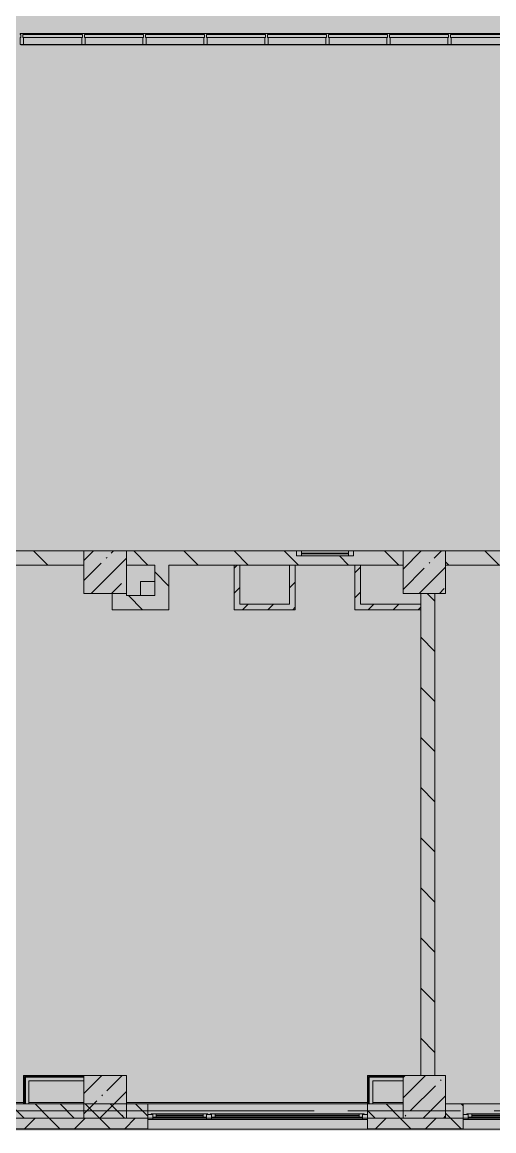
# Model space of a CAD drawing. Header units: millimetres. Extents: x -3245 to 186632, y -8553 to 29000.
# Drawn here: x 66412 to 73063, y -280 to 15358 of the extents above; entities that cross this region are included whole.
import ezdxf

# ---------------------------------------------------------------- set-up
doc = ezdxf.new("R2010")
doc.units = ezdxf.units.MM
doc.linetypes.add('Осевая', pattern=[3175, 635, -476.25, 1587.5, -476.25])
doc.layers.add('A-DETL-GENF-3', color=7, linetype='Continuous', lineweight=9, true_color=0xc0c0c0, transparency=0.4)
for name, color, linetype, lineweight, true_color in [('A-FLOR-1', 7, 'Continuous', 5, 0xb7b7b7), ('A-GLAZ-3', 7, 'Continuous', 5, 0x737373), ('A-GLAZ-CURT-2', 7, 'Continuous', 5, 0x737373), ('A-GLAZ-CWMG-2', 7, 'Continuous', 5, 0x737373), ('A-WALL-8', 7, 'Continuous', 9, 0x737373), ('A-WALL-9', 7, 'Continuous', 5, 0x737373), ('I-WALL-28', 7, 'Continuous', 9, 0xe7e7e7), ('I-WALL-30', 7, 'Continuous', 5, 0x737373), ('S-COLS-1', 7, 'Continuous', 5, 0x737373)]:
    doc.layers.add(name, color=color, linetype=linetype, lineweight=lineweight, true_color=true_color)
for name, color, linetype, lineweight in [('A-GLAZ-CURT-3', 7, 'Continuous', 5), ('A-WALL-7', 7, 'Continuous', 5), ('I-WALL-29', 7, 'Continuous', 5), ('S-COLS-2', 7, 'Continuous', 5), ('Оси', 7, 'Continuous', 9), ('Оси-2', 7, 'Осевая', 9)]:
    doc.layers.add(name, color=color, linetype=linetype, lineweight=lineweight)
pattern_1 = [(135, (59622.45, 0), (-353.553, -353.553), [])]
pattern_2 = [(45, (59622.45, 0), (-176.7767, 176.7767), [])]
pattern_3 = [(45, (59622.45, 0), (-285.123, 285.123), []), (45, (59907.57, 0), (-285.123, 285.123), [504.031, -100.806, 16.764, -84.042])]
pattern_4 = [(135, (59622.45, 0), (-176.7767, -176.7767), [])]
pattern_5 = [(45, (59622.45, 0), (-530.33, 530.33), []), (135, (59622.45, 0), (-530.33, -530.33), [])]

# ---------------------------------------------------------------- blocks, each defined once
blk = doc.blocks.new('120_Окно_СКБ_2Ст - 120_Окно_СКБ_2Ст 3100х2500 _мал_створка слева_ 2-22446355-2_4_1_птичка')
at = {"layer": 'A-GLAZ-3'}
for p, q in [((-1550, -127), (-1550, -57)), ((-1550, -57), (-1480, -57)), ((1550, -57), (-1550, -57)), ((-1480, -127), (-1550, -127)), ((-1550, -127), (-1500, -127)), ((-1480, -127), (-1500, -127)), ((-1500, -127), (-1500, -137)), ((-1500, -137), (670, -137)), ((670, -137), (-1500, -137)), ((-1480, -57), (-1480, -127)), ((650, -87), (-1480, -87)), ((-1480, -87), (-1480, -127)), ((-1430, -137), (-1430, -87)), ((-1430, -107), (600, -107)), ((600, -117), (-1430, -117)), ((600, -137), (600, -87)), ((650, -127), (650, -57)), ((650, -57), (720, -57)), ((650, -127), (650, -87)), ((720, -127), (650, -127)), ((670, -127), (650, -127)), ((670, -127), (700, -127)), ((670, -137), (670, -127)), ((720, -127), (700, -127)), ((700, -127), (700, -137)), ((700, -137), (1500, -137)), ((1500, -137), (700, -137)), ((720, -57), (720, -127)), ((1480, -87), (720, -87)), ((720, -87), (720, -127)), ((770, -137), (770, -87)), ((770, -107), (1430, -107)), ((1430, -117), (770, -117)), ((1430, -137), (1430, -87)), ((1480, -127), (1480, -57)), ((1480, -57), (1550, -57)), ((1480, -127), (1480, -87)), ((1550, -127), (1480, -127)), ((1500, -127), (1480, -127)), ((1500, -127), (1550, -127)), ((1500, -137), (1500, -127)), ((1550, -57), (1550, -127))]:
    blk.add_line(p, q, dxfattribs=at)
blk = doc.blocks.new('BSC_Колонна _Прямоугольная - 600х600-V210-2_4_1_птичка')
at = {"layer": 'S-COLS-2'}
h = blk.add_hatch(dxfattribs=at)
h.set_pattern_fill('FP_209', color=256, style=0, pattern_type=2)
h.set_pattern_definition([(45, (-7960, -7600), (-285.123, 285.123), []), (45, (-7674.88, -7600), (-285.123, 285.123), [504.031, -100.806, 16.764, -84.042])])
h.paths.add_polyline_path([(-300, -300), (300, -300), (300, 300), (-300, 300), (-300, 150)])
at = {"layer": 'S-COLS-1'}
for p, q in [((300, 300), (-300, 300)), ((-300, 300), (-300, -300)), ((300, -300), (300, 300)), ((-300, -300), (300, -300))]:
    blk.add_line(p, q, dxfattribs=at)
blk = doc.blocks.new('BSC_Колонна _Прямоугольная - 600х600-20441433-2_4_1_птичка')
at = {"layer": 'S-COLS-2'}
h = blk.add_hatch(dxfattribs=at)
h.set_pattern_fill('FP_217', color=256, style=0, pattern_type=2)
h.set_pattern_definition([(45, (-12460, -7600), (-285.123, 285.123), []), (45, (-12174.88, -7600), (-285.123, 285.123), [504.031, -100.806, 16.764, -84.042])])
h.paths.add_polyline_path([(-300, -300), (300, -300), (300, 300), (-300, 300), (-300, 150)])
at = {"layer": 'S-COLS-1'}
for p, q in [((300, 300), (-300, 300)), ((-300, 300), (-300, -300)), ((300, -300), (300, 300)), ((-300, -300), (300, -300))]:
    blk.add_line(p, q, dxfattribs=at)
blk = doc.blocks.new('Системная панель - Стекло - 40мм-23997895-2_4_1_птичка')
at = {"layer": 'A-GLAZ-CURT-2'}
for p, q in [((420, 0), (-420, 0)), ((-420, 0), (-420, -40)), ((420, -40), (420, 0)), ((-420, -40), (420, -40))]:
    blk.add_line(p, q, dxfattribs=at)
blk = doc.blocks.new('Прямоугольный импост - Импост структурный с накладкой - 160мм-23771928-2_4_1_птичка')
at = {"layer": 'A-GLAZ-CWMG-2'}
for p, q in [((7630, 15200), (6810, 15200)), ((7630, 15043), (6810, 15043))]:
    blk.add_line(p, q, dxfattribs=at)
blk = doc.blocks.new('Прямоугольный импост - Импост структурный с накладкой - 160мм-23997897-2_4_1_птичка')
at = {"layer": 'A-GLAZ-CWMG-2'}
for p, q in [((0, 140), (-50, 140)), ((-50, 140), (-50, 40)), ((-50, 40), (-40, 40)), ((-40, 0), (-50, 0)), ((-50, 0), (-50, -17)), ((-40, 40), (-40, 0)), ((-10, 0), (-10, 40)), ((-10, 40), (0, 40)), ((0, 0), (-10, 0)), ((0, 40), (0, 140)), ((0, -17), (0, 0)), ((-50, -17), (0, -17))]:
    blk.add_line(p, q, dxfattribs=at)
blk = doc.blocks.new('Системная панель - Стекло - 40мм-23997898-2_4_1_птичка')
at = {"layer": 'A-GLAZ-CURT-3'}
h = blk.add_hatch(dxfattribs=at)
h.set_pattern_fill('FP_223', color=256, style=0, pattern_type=2)
h.set_pattern_definition([(45, (-13750.1, -14683), (-1414.21, 1414.21), [1000, -3000]), (45, (-14750.1, -15183), (-1414.21, 1414.21), [3000, -1000]), (45, (-12750.1, -15683), (-1414.21, 1414.21), [1000, -3000])])
h.paths.add_polyline_path([(420, -40), (420, 0), (-420, 0), (-420, -40)])
at = {"layer": 'A-GLAZ-CURT-2'}
for p, q in [((420, 0), (-420, 0)), ((-420, 0), (-420, -40)), ((-420, -40), (420, -40)), ((420, -40), (420, 0))]:
    blk.add_line(p, q, dxfattribs=at)
blk = doc.blocks.new('Прямоугольный импост - Импост структурный с накладкой - 160мм-23771920-2_4_1_птичка')
at = {"layer": 'A-GLAZ-CWMG-2'}
for p, q in [((13660, 15200), (12840, 15200)), ((13660, 15043), (12840, 15043))]:
    blk.add_line(p, q, dxfattribs=at)
blk = doc.blocks.new('Прямоугольный импост - Импост структурный с накладкой - 160мм-23997894-2_4_1_птичка')
at = {"layer": 'A-GLAZ-CWMG-2'}
for p, q in [((-25, 40), (-25, 140)), ((-25, 140), (25, 140)), ((-15, 40), (-25, 40)), ((-25, -17), (-25, 0)), ((-25, 0), (-15, 0)), ((-15, 0), (-15, 40)), ((15, 40), (15, 0)), ((25, 40), (15, 40)), ((15, 0), (25, 0)), ((25, 140), (25, 40)), ((25, 0), (25, -17)), ((25, -17), (-25, -17))]:
    blk.add_line(p, q, dxfattribs=at)
blk = doc.blocks.new('Системная панель - Стекло - 40мм-23997899-2_4_1_птичка')
at = {"layer": 'A-GLAZ-CURT-2'}
for p, q in [((415, 0), (-415, 0)), ((-415, 0), (-415, -40)), ((415, -40), (415, 0)), ((-415, -40), (415, -40))]:
    blk.add_line(p, q, dxfattribs=at)
blk = doc.blocks.new('Прямоугольный импост - Импост структурный с накладкой - 160мм-23771909-2_4_1_птичка')
at = {"layer": 'A-GLAZ-CWMG-2'}
for p, q in [((11930, 15200), (11120, 15200)), ((11930, 15043), (11120, 15043))]:
    blk.add_line(p, q, dxfattribs=at)
blk = doc.blocks.new('Системная панель - Стекло - 40мм-V226-2_4_1_птичка')
at = {"layer": 'A-GLAZ-CURT-2'}
for p, q in [((415, 0), (-415, 0)), ((-415, 0), (-415, -40)), ((415, -40), (415, 0)), ((-415, -40), (415, -40))]:
    blk.add_line(p, q, dxfattribs=at)
blk = doc.blocks.new('Системная панель - Стекло - 40мм-V227-2_4_1_птичка')
at = {"layer": 'A-GLAZ-CURT-2'}
for p, q in [((415, 0), (-415, 0)), ((-415, 0), (-415, -40)), ((415, -40), (415, 0)), ((-415, -40), (415, -40))]:
    blk.add_line(p, q, dxfattribs=at)
blk = doc.blocks.new('Системная панель - Стекло - 40мм-V228-2_4_1_птичка')
at = {"layer": 'A-GLAZ-CURT-3'}
h = blk.add_hatch(dxfattribs=at)
h.set_pattern_fill('FP_225', color=256, style=0, pattern_type=2)
h.set_pattern_definition([(45, (-8585, -14683), (-1414.21, 1414.21), [1000, -3000]), (45, (-9585, -15183), (-1414.21, 1414.21), [3000, -1000]), (45, (-7585, -15683), (-1414.21, 1414.21), [1000, -3000])])
h.paths.add_polyline_path([(415, -40), (415, 0), (-415, 0), (-415, -40), (47, -40)])
at = {"layer": 'A-GLAZ-CURT-2'}
for p, q in [((415, 0), (-415, 0)), ((-415, 0), (-415, -40)), ((415, -40), (415, 0)), ((-415, -40), (415, -40))]:
    blk.add_line(p, q, dxfattribs=at)
blk = doc.blocks.new('Системная панель - Стекло - 40мм-V229-2_4_1_птичка')
at = {"layer": 'A-GLAZ-CURT-2'}
for p, q in [((415, 0), (-415, 0)), ((-415, 0), (-415, -40)), ((415, -40), (415, 0)), ((-415, -40), (415, -40))]:
    blk.add_line(p, q, dxfattribs=at)
blk = doc.blocks.new('Системная панель - Стекло - 40мм-V230-2_4_1_птичка')
at = {"layer": 'A-GLAZ-CURT-2'}
for p, q in [((415, 0), (-415, 0)), ((-415, 0), (-415, -40)), ((415, -40), (415, 0)), ((-415, -40), (415, -40))]:
    blk.add_line(p, q, dxfattribs=at)
blk = doc.blocks.new('120_Окно_СКБ_1Ст - 120_Окно_СКБ_1Ст 400х800 EI30-24230873-2_4_1_птичка')
at = {"layer": 'A-GLAZ-3'}
for p, q in [((-400, 30), (-400, 100)), ((-400, 100), (-330, 100)), ((400, 100), (-400, 100)), ((-330, 30), (-400, 30)), ((-400, 30), (400, 30)), ((-330, 100), (-330, 30)), ((330, 70), (-330, 70)), ((330, 60), (-330, 60)), ((330, 30), (330, 100)), ((330, 100), (400, 100)), ((400, 30), (330, 30)), ((400, 100), (400, 30))]:
    blk.add_line(p, q, dxfattribs=at)

msp = doc.modelspace()

# ---------------------------------------------------------------- hatches: boundary and pattern name
at = {"layer": 'A-DETL-GENF-3'}
msp.add_hatch(color=256, dxfattribs=at).paths.add_polyline_path([(92797.5, -280), (98382.4, -280), (98382.4, 23777.7), (93482.4, 23777.7), (93482.4, 27350), (63474.4, 27350), (63474.4, 15358), (59354.4, 15358), (59354.4, -280), (91870, -280)])
at = {"layer": 'A-WALL-7'}
h = msp.add_hatch(dxfattribs=at)
h.set_pattern_fill('FP_133', color=256, style=0, pattern_type=2)
h.set_pattern_definition(pattern_4)
h.paths.add_polyline_path([(64252.4, -100), (68182.4, -100), (68182.4, 100), (64252.4, 100)])
h.paths.add_polyline_path([(71464.5, -100), (71782.4, -100), (71782.4, 100), (71282.4, 100), (71282.4, -100)])
h = msp.add_hatch(dxfattribs=at)
h.set_pattern_fill('FP_133', color=256, style=0, pattern_type=2)
h.set_pattern_definition(pattern_4)
h.paths.add_polyline_path([(76102.1, -100), (76282.4, -100), (76282.4, 100), (75732.4, 100), (75732.4, -100)])
h.paths.add_polyline_path([(72632.4, -100), (72632.4, 100), (72382.4, 100), (72382.4, -100), (72392, -100)])
h = msp.add_hatch(dxfattribs=at)
h.set_pattern_fill('FP_123', color=256, style=0, pattern_type=2)
h.set_pattern_definition([(45, (59622.45, 0), (-353.5534, 353.5534), []), (135, (59622.45, 0), (-353.5534, -353.5534), [])])
h.paths.add_polyline_path([(95512.4, -250), (95512.4, -100), (94392.4, -100), (94392.4, -250), (95116.3, -250)])
h.paths.add_polyline_path([(98382.4, -250), (98382.4, -100), (97612.4, -100), (97612.4, -250), (98376.3, -250)])
h.paths.add_polyline_path([(90478.7, -250), (90532.4, -250), (90532.4, -100), (88832.2, -100), (88832.2, -250), (90014.9, -250)])
h.paths.add_polyline_path([(92632.4, -250), (93492.4, -250), (93492.4, -100), (92632.4, -100)])
h.paths.add_polyline_path([(85841.1, -250), (86032.2, -250), (86032.2, -100), (84432.4, -100), (84432.4, -250), (85377.3, -250)])
h.paths.add_polyline_path([(78432.4, -250), (78432.4, -100), (77782.4, -100), (77782.4, -250), (77957.2, -250)])
h.paths.add_polyline_path([(81232.4, -250), (82332.4, -250), (82332.4, -100), (81232.4, -100)])
h.paths.add_polyline_path([(76565.9, -250), (76882.4, -250), (76882.4, -100), (75732.4, -100), (75732.4, -250), (76102.1, -250)])
h.paths.add_polyline_path([(72392, -250), (72632.4, -250), (72632.4, -100), (71282.4, -100), (71282.4, -250), (71464.5, -250)])
h.paths.add_polyline_path([(67754.4, -250), (68182.4, -250), (68182.4, -100), (64252.4, -100), (64252.4, -250), (66826.9, -250)])
h.paths.add_polyline_path([(63352.4, -250), (63352.4, -100), (59362.4, -100), (59362.4, -250), (63116.8, -250)])
at = {"layer": 'I-WALL-28'}
for points in [[(67282.4, 425), (67282.4, 475), (66457.4, 475), (66457.4, 425), (66826.9, 425)], [(71782.4, 425), (71782.4, 475), (71307.4, 475), (71307.4, 425), (71464.5, 425)], [(66507.4, 100), (66507.4, 425), (66457.4, 425), (66457.4, 100)], [(71357.4, 100), (71357.4, 425), (71307.4, 425), (71307.4, 100)]]:
    msp.add_hatch(color=256, dxfattribs=at).paths.add_polyline_path(points)
at = {"layer": 'I-WALL-29'}
h = msp.add_hatch(dxfattribs=at)
h.set_pattern_fill('FP_134', color=256, style=0, pattern_type=2)
h.set_pattern_definition(pattern_1)
h.paths.add_polyline_path([(69609.5, 7700), (71782.4, 7700), (71782.4, 7900), (71082.4, 7900), (71082.4, 7830), (70282.4, 7830), (70282.4, 7900), (67882.4, 7900), (67882.4, 7700), (68682, 7700)])
h.paths.add_polyline_path([(72392, 7700), (73182.4, 7700), (73182.4, 7900), (72382.4, 7900), (72382.4, 7700)])
h.paths.add_polyline_path([(66152.4, 7700), (67282.4, 7700), (67282.4, 7900), (66152.4, 7900), (66152.4, 7750.3)])
h.paths.add_polyline_path([(76282.4, 7700), (76282.4, 7900), (74622.4, 7900), (74622.4, 7700), (75782.4, 7700)])
h.paths.add_polyline_path([(63352.4, 7700), (63652.4, 7700), (63652.4, 7900), (63352.4, 7900), (63352.4, 7750.3)])
h = msp.add_hatch(dxfattribs=at)
h.set_pattern_fill('FP_134', color=256, style=0, pattern_type=2)
h.set_pattern_definition(pattern_1)
h.paths.add_polyline_path([(68482.4, 7070), (68482.4, 7700), (68282.4, 7700), (68282.4, 7070)])
h = msp.add_hatch(dxfattribs=at)
h.set_pattern_fill('FP_135', color=256, style=0, pattern_type=2)
h.set_pattern_definition(pattern_2)
h.paths.add_polyline_path([(69482.4, 7070), (69482.4, 7700), (69402.4, 7700), (69402.4, 7070)])
h = msp.add_hatch(dxfattribs=at)
h.set_pattern_fill('FP_135', color=256, style=0, pattern_type=2)
h.set_pattern_definition(pattern_2)
h.paths.add_polyline_path([(70262.4, 7150), (70262.4, 7700), (70182.4, 7700), (70182.4, 7150)])
h = msp.add_hatch(dxfattribs=at)
h.set_pattern_fill('FP_135', color=256, style=0, pattern_type=2)
h.set_pattern_definition(pattern_2)
h.paths.add_polyline_path([(71182.4, 7070), (71182.4, 7700), (71102.4, 7700), (71102.4, 7070)])
h = msp.add_hatch(dxfattribs=at)
h.set_pattern_fill('FP_134', color=256, style=0, pattern_type=2)
h.set_pattern_definition(pattern_1)
h.paths.add_polyline_path([(67754.4, 7070), (67882.4, 7070), (67882.4, 7300), (67682.4, 7300), (67682.4, 7070)])
h = msp.add_hatch(dxfattribs=at)
h.set_pattern_fill('FP_134', color=256, style=0, pattern_type=2)
h.set_pattern_definition(pattern_1)
h.paths.add_polyline_path([(68282.4, 7070), (68282.4, 7270), (67882.4, 7270), (67882.4, 7070)])
h = msp.add_hatch(dxfattribs=at)
h.set_pattern_fill('FP_134', color=256, style=0, pattern_type=2)
h.set_pattern_definition(pattern_1)
h.paths.add_polyline_path([(72032.4, 500), (72232.4, 500), (72232.4, 7300), (72032.4, 7300), (72032.4, 808.9)])
h = msp.add_hatch(dxfattribs=at)
h.set_pattern_fill('FP_135', color=256, style=0, pattern_type=2)
h.set_pattern_definition(pattern_2)
h.paths.add_polyline_path([(69482.4, 7070), (70262.4, 7070), (70262.4, 7150), (69482.4, 7150)])
h = msp.add_hatch(dxfattribs=at)
h.set_pattern_fill('FP_135', color=256, style=0, pattern_type=2)
h.set_pattern_definition(pattern_2)
h.paths.add_polyline_path([(72032.4, 7070), (72032.4, 7150), (71182.4, 7150), (71182.4, 7070), (71464.5, 7070)])
h = msp.add_hatch(dxfattribs=at)
h.set_pattern_fill('FP_227', color=256, style=0, pattern_type=2)
h.set_pattern_definition(pattern_5)
h.paths.add_polyline_path([(67282.4, 487.5), (67282.4, 500), (66432.4, 500), (66432.4, 487.5), (66826.9, 487.5)])
h = msp.add_hatch(dxfattribs=at)
h.set_pattern_fill('FP_227', color=256, style=0, pattern_type=2)
h.set_pattern_definition(pattern_5)
h.paths.add_polyline_path([(66444.9, 100), (66444.9, 487.5), (66432.4, 487.5), (66432.4, 100)])
h = msp.add_hatch(dxfattribs=at)
h.set_pattern_fill('FP_227', color=256, style=0, pattern_type=2)
h.set_pattern_definition(pattern_5)
h.paths.add_polyline_path([(67282.4, 475), (67282.4, 487.5), (66444.9, 487.5), (66444.9, 475), (66826.9, 475)])
h = msp.add_hatch(dxfattribs=at)
h.set_pattern_fill('FP_227', color=256, style=0, pattern_type=2)
h.set_pattern_definition(pattern_5)
h.paths.add_polyline_path([(66444.9, 100), (66457.4, 100), (66457.4, 475), (66444.9, 475), (66444.9, 230.5)])
h = msp.add_hatch(dxfattribs=at)
h.set_pattern_fill('FP_227', color=256, style=0, pattern_type=2)
h.set_pattern_definition(pattern_5)
h.paths.add_polyline_path([(71782.4, 487.5), (71782.4, 500), (71282.4, 500), (71282.4, 487.5), (71464.5, 487.5)])
h = msp.add_hatch(dxfattribs=at)
h.set_pattern_fill('FP_227', color=256, style=0, pattern_type=2)
h.set_pattern_definition(pattern_5)
h.paths.add_polyline_path([(71782.4, 475), (71782.4, 487.5), (71294.9, 487.5), (71294.9, 475), (71464.5, 475)])
at = {"layer": 'S-COLS-2'}
h = msp.add_hatch(dxfattribs=at)
h.set_pattern_fill('FP_131', color=256, style=0, pattern_type=2)
h.set_pattern_definition(pattern_3)
h.paths.add_polyline_path([(67882.4, -100), (67882.4, 500), (67282.4, 500), (67282.4, -100), (67754.4, -100)])
h = msp.add_hatch(dxfattribs=at)
h.set_pattern_fill('FP_131', color=256, style=0, pattern_type=2)
h.set_pattern_definition(pattern_3)
h.paths.add_polyline_path([(71782.4, -100), (72382.4, -100), (72382.4, 500), (71782.4, 500), (71782.4, 230.5)])

# ---------------------------------------------------------------- linework, layer by layer
at = {"layer": 'A-FLOR-1'}
for p, q in [((73332.4, 15040), (66392.4, 15040)), ((68082.4, 7470), (68282.4, 7470)), ((68082.4, 7270), (68082.4, 7470))]:
    msp.add_line(p, q, dxfattribs=at)
at = {"layer": 'A-WALL-8'}
for p, q in [((70262.4, 7700), (70182.4, 7700)), ((72032.4, 7070), (72032.4, 7150)), ((66444.9, 487.5), (67282.4, 487.5)), ((66444.9, 100), (66444.9, 487.5)), ((66457.4, 475), (67282.4, 475)), ((66457.4, 100), (66457.4, 475)), ((71294.9, 487.5), (71782.4, 487.5)), ((71294.9, 100), (71294.9, 487.5)), ((71307.4, 475), (71782.4, 475)), ((71307.4, 100), (71307.4, 475)), ((64252.4, -100), (68182.4, -100)), ((71282.4, -100), (71782.4, -100)), ((72382.4, -100), (72632.4, -100)), ((64252.4, -250), (68182.4, -250)), ((64252.4, -253), (68182.4, -253)), ((71282.4, -250), (72632.4, -250)), ((71282.4, -253), (72632.4, -253))]:
    msp.add_line(p, q, dxfattribs=at)
at = {"layer": 'A-WALL-9'}
for p, q in [((71782.4, 100), (63352.4, 100)), ((68182.4, -258), (68182.4, 100)), ((71282.4, 100), (71282.4, -258)), ((71782.4, -100), (71782.4, 100)), ((72382.4, 100), (72382.4, -100)), ((72382.4, 100), (76282.4, 100)), ((72632.4, -258), (72632.4, 100)), ((77782.4, -100), (59512.4, -100)), ((59360.2, -258), (77782.4, -258))]:
    msp.add_line(p, q, dxfattribs=at)
at = {"layer": 'I-WALL-30'}
for p, q in [((67282.4, 7900), (66152.4, 7900)), ((70282.4, 7900), (67882.4, 7900)), ((71782.4, 7900), (71082.4, 7900)), ((73182.4, 7900), (72382.4, 7900)), ((67282.4, 7700), (63352.4, 7700)), ((67882.4, 7700), (68282.4, 7700)), ((68282.4, 7700), (68282.4, 7270)), ((68482.4, 7700), (70182.4, 7700)), ((68482.4, 7070), (68482.4, 7700)), ((69402.4, 7700), (69402.4, 7070)), ((69482.4, 7150), (69482.4, 7700)), ((70182.4, 7700), (70182.4, 7150)), ((70262.4, 7700), (71782.4, 7700)), ((70262.4, 7070), (70262.4, 7700)), ((71102.4, 7700), (71102.4, 7070)), ((71182.4, 7150), (71182.4, 7700)), ((75702.4, 7700), (72382.4, 7700)), ((67682.4, 7300), (67682.4, 7070)), ((67882.4, 7270), (67882.4, 7300)), ((68282.4, 7270), (67882.4, 7270)), ((72032.4, 7300), (72032.4, 7150)), ((72232.4, 500), (72232.4, 7300)), ((67682.4, 7070), (68482.4, 7070)), ((69402.4, 7070), (70262.4, 7070)), ((70182.4, 7150), (69482.4, 7150)), ((71102.4, 7070), (72032.4, 7070)), ((72032.4, 7150), (71182.4, 7150)), ((72032.4, 7070), (72032.4, 500)), ((67282.4, 500), (66432.4, 500)), ((66432.4, 500), (66432.4, 100)), ((67282.4, 425), (67282.4, 500)), ((71782.4, 500), (71282.4, 500)), ((71282.4, 500), (71282.4, 100)), ((71782.4, 425), (71782.4, 500)), ((72032.4, 500), (72232.4, 500)), ((66507.4, 425), (67282.4, 425)), ((66507.4, 100), (66507.4, 425)), ((71357.4, 425), (71782.4, 425)), ((71357.4, 100), (71357.4, 425)), ((63352.4, 120), (66432.4, 120)), ((66507.4, 120), (67282.4, 120)), ((67882.4, 120), (71282.4, 120)), ((71357.4, 120), (71782.4, 120)), ((75732.4, -100), (72632.4, -100))]:
    msp.add_line(p, q, dxfattribs=at)
at = {"layer": 'S-COLS-1'}
for p, q in [((67882.4, 500), (67282.4, 500)), ((67282.4, 500), (67282.4, -100)), ((67882.4, -100), (67882.4, 500)), ((72382.4, 500), (71782.4, 500)), ((71782.4, 500), (71782.4, -100)), ((72382.4, -100), (72382.4, 500)), ((67282.4, -100), (67882.4, -100)), ((71782.4, -100), (72382.4, -100))]:
    msp.add_line(p, q, dxfattribs=at)
at = {"layer": 'Оси'}
msp.add_line((57394.9, 0), (69894.9, 0), dxfattribs=at)
at = {"layer": 'Оси-2'}
msp.add_line((69894.9, 0), (85612.4, 0), dxfattribs=at)

# ---------------------------------------------------------------- block references
at = {"layer": 'A-GLAZ-3'}
msp.add_blockref('120_Окно_СКБ_1Ст - 120_Окно_СКБ_1Ст 400х800 EI30-24230873-2_4_1_птичка', (70682.4, 7800), dxfattribs=at)
at = {"layer": 'A-GLAZ-3', "rotation": 180}
for p in [(69732.4, -175), (74182.4, -175)]:
    msp.add_blockref('120_Окно_СКБ_2Ст - 120_Окно_СКБ_2Ст 3100х2500 _мал_створка слева_ 2-22446355-2_4_1_птичка', p, dxfattribs=at)
at = {"layer": 'A-GLAZ-CURT-2'}
for name, p in [('Системная панель - Стекло - 40мм-23997895-2_4_1_птичка', (66842.4, 15183)), ('Системная панель - Стекло - 40мм-V228-2_4_1_птичка', (67707.4, 15183)), ('Системная панель - Стекло - 40мм-V226-2_4_1_птичка', (68567.4, 15183)), ('Системная панель - Стекло - 40мм-V227-2_4_1_птичка', (69427.4, 15183)), ('Системная панель - Стекло - 40мм-V230-2_4_1_птичка', (70287.4, 15183)), ('Системная панель - Стекло - 40мм-23997899-2_4_1_птичка', (71147.4, 15183)), ('Системная панель - Стекло - 40мм-V229-2_4_1_птичка', (72007.4, 15183)), ('Системная панель - Стекло - 40мм-23997898-2_4_1_птичка', (72872.6, 15183))]:
    msp.add_blockref(name, p, dxfattribs=at)
at = {"layer": 'A-GLAZ-CWMG-2', "rotation": 180}
msp.add_blockref('Прямоугольный импост - Импост структурный с накладкой - 160мм-23997897-2_4_1_птичка', (66382.4, 15183), dxfattribs=at)
at = {"layer": 'A-GLAZ-CWMG-2'}
for name, p in [('Прямоугольный импост - Импост структурный с накладкой - 160мм-23771928-2_4_1_птичка', (59622.4, 0)), ('Прямоугольный импост - Импост структурный с накладкой - 160мм-23771909-2_4_1_птичка', (56182.4, 0)), ('Прямоугольный импост - Импост структурный с накладкой - 160мм-23771909-2_4_1_птичка', (57042.4, 0)), ('Прямоугольный импост - Импост структурный с накладкой - 160мм-23771909-2_4_1_птичка', (57902.4, 0)), ('Прямоугольный импост - Импост структурный с накладкой - 160мм-23771909-2_4_1_птичка', (58762.4, 0)), ('Прямоугольный импост - Импост структурный с накладкой - 160мм-23771909-2_4_1_птичка', (59622.4, 0)), ('Прямоугольный импост - Импост структурный с накладкой - 160мм-23771909-2_4_1_птичка', (60482.4, 0)), ('Прямоугольный импост - Импост структурный с накладкой - 160мм-23771920-2_4_1_птичка', (59622.4, 0))]:
    msp.add_blockref(name, p, dxfattribs=at)
at = {"layer": 'A-GLAZ-CWMG-2', "extrusion": (0, 0, -1), "rotation": 180}
for p in [(-67277.4, 15183), (-68137.4, 15183), (-68997.4, 15183), (-69857.4, 15183), (-70717.4, 15183), (-71577.4, 15183), (-72437.4, 15183)]:
    msp.add_blockref('Прямоугольный импост - Импост структурный с накладкой - 160мм-23997894-2_4_1_птичка', p, dxfattribs=at)
at = {"layer": 'S-COLS-1'}
for name, p in [('BSC_Колонна _Прямоугольная - 600х600-V210-2_4_1_птичка', (67582.4, 7600)), ('BSC_Колонна _Прямоугольная - 600х600-20441433-2_4_1_птичка', (72082.4, 7600))]:
    msp.add_blockref(name, p, dxfattribs=at)

doc.saveas('drawing.dxf')
